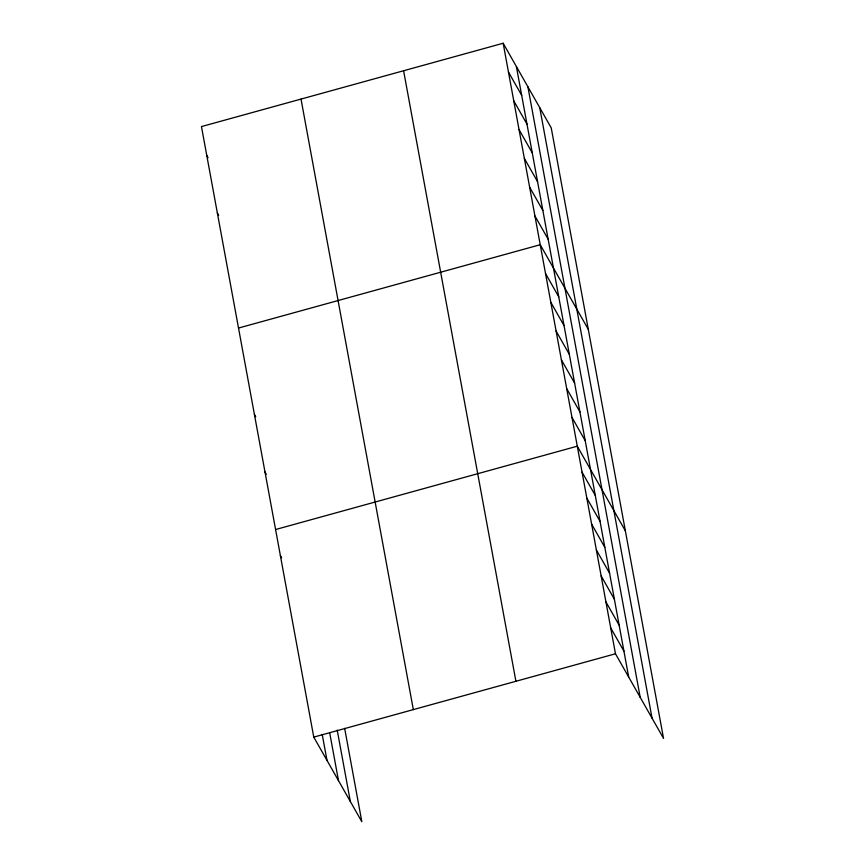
<?xml version="1.0" encoding="UTF-8"?>
<svg xmlns="http://www.w3.org/2000/svg" width="865" height="865" viewBox="0 0 865 865"><rect width="100%" height="100%" fill="white"/><g stroke="black" fill="none" stroke-linecap="round" stroke-linejoin="round"><path stroke-width="1.3" d="M503.16 43.25L615.469 653.778L663.541 738.418L551.232 127.89L503.16 43.25L201.459 126.582L313.768 737.11L361.84 821.75L344.659 728.341M238.513 328.051L540.214 244.73L588.297 329.36M275.578 529.531L577.279 446.199L625.363 530.84M313.768 737.11L615.469 653.778M508.447 72.033L521.682 95.323M513.745 100.816L526.98 124.106M519.043 129.599L532.267 152.889M524.331 158.381L537.565 181.672M529.629 187.164L542.863 210.454M534.927 215.947L548.15 239.237M545.512 273.513L558.747 296.803M550.81 302.285L564.034 325.586M556.098 331.068L569.332 354.358M561.396 359.851L574.63 383.141M566.694 388.634L579.918 411.924M571.981 417.417L585.216 440.707M582.048 472.149L595.282 495.44M586.827 498.099L600.061 521.39M591.595 524.039L604.83 547.34M596.374 549.989L609.609 573.279M601.143 575.939L614.377 599.229M605.922 601.889L619.145 625.179M610.69 627.839L623.924 651.129M206.746 155.365L208.076 157.69M217.342 212.931L218.661 215.255M254.397 414.4L255.726 416.735M264.993 471.966L266.312 474.29M280.357 555.481L281.676 557.806M539.738 107.638L652.048 718.177M527.888 86.781L640.197 697.32M516.383 66.54L628.693 677.068M403.598 70.746L515.908 681.285M301.02 99.086L413.329 709.614M337.22 730.146L350.347 801.509M329.662 732.644L338.496 780.652M322.223 734.45L326.992 760.4"/></g></svg>
